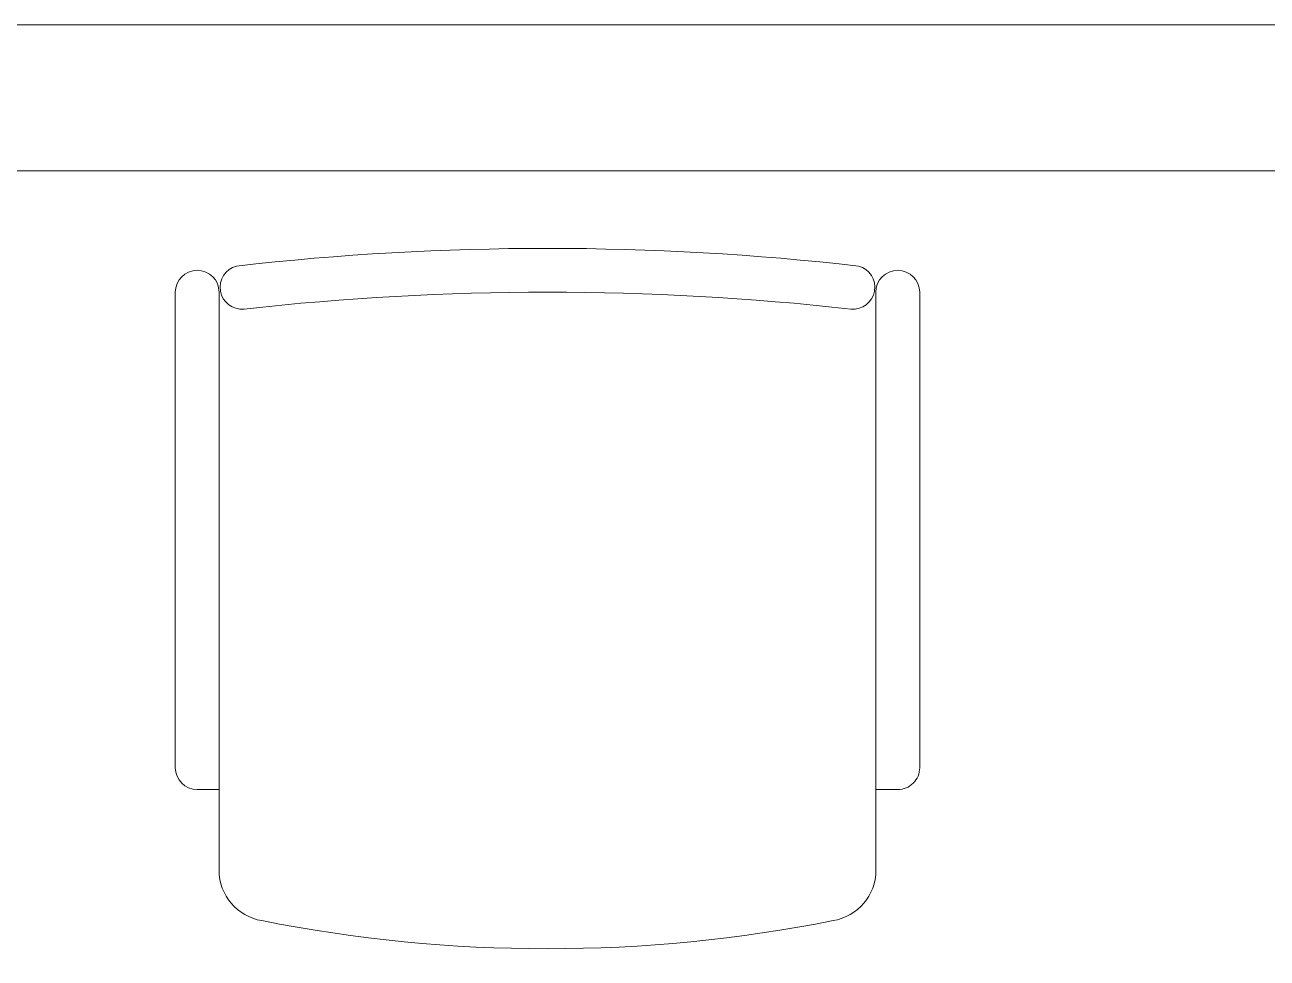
# Model space of a CAD drawing. Header units: inches. Extents: x -246178 to 57169, y -29325 to 19878.
# Drawn here: x 32955 to 33806, y -3386 to -2747 of the extents above; entities that cross this region are included whole.
import ezdxf

# ---------------------------------------------------------------- set-up
doc = ezdxf.new("R2010")
doc.units = ezdxf.units.IN
doc.header["$LTSCALE"] = 25
doc.header["$MEASUREMENT"] = 0
doc.layers.add('00-Ground Floor$0$LOADING', color=253, linetype='Continuous', lineweight=5)
doc.layers.add('00-Ground Floor$0$Walls', color=251, linetype='Continuous', lineweight=5)

# ---------------------------------------------------------------- blocks, each defined once
blk = doc.blocks.new('00-Ground Floor$0$GF21016-P')
at = {"layer": '00-Ground Floor$0$LOADING', "extrusion": (-1.24384e-09, -1.20261e-09, -1)}
for p, q in [((0.01278, 0.01793), (0.01278, 0.41365)), ((0.46278, 0.01793), (0.46278, 0.41365)), ((-0.00222, 0.35848), (0.01278, 0.35848)), ((0.47778, 0.35848), (0.46278, 0.35848)), ((-0.01722, 0.01793), (-0.01722, 0.34348)), ((0.49278, 0.01793), (0.49278, 0.34348)), ((0.47778, 0.00293), (0.47778, 0.00293))]:
    blk.add_line(p, q, dxfattribs=at)
for centre, radius, start, end in [((-0.23778, -0.5362), 1.00364, 78.75684, 101.24316), ((-0.04778, 0.41365), 0.035, 0, 80.65572), ((-0.42778, 0.41365), 0.035, 99.34428, 180), ((0.00222, 0.34348), 0.015, 0, 90), ((-0.47778, 0.34348), 0.015, 90, 180), ((-0.02845, 0.01455), 0.01501, 284.3864, 95.52091), ((-0.23778, 1.89282), 1.8749, 263.6341, 276.3659), ((-0.4471, 0.01455), 0.01501, 84.47909, 255.6136), ((0.00222, 0.01793), 0.015, 270, 0), ((0.00222, 0.01793), 0.015, 180, 270), ((-0.47778, 0.01793), 0.015, 270, 0), ((-0.47778, 0.01793), 0.015, 180, 270), ((-0.23778, 1.87344), 1.8855, 263.51186, 276.48814)]:
    blk.add_arc(centre, radius, start, end, dxfattribs=at)

msp = doc.modelspace()

# ---------------------------------------------------------------- linework, layer by layer
at = {"layer": '00-Ground Floor$0$Walls'}
for p, q in [((36049.51, -2747.43, 0), (31349.51, -2747.43, 0)), ((35949.51, -2847.43, 0), (31449.51, -2847.43, 0))]:
    msp.add_line(p, q, dxfattribs=at)

# ---------------------------------------------------------------- block references
at = {"layer": '00-Ground Floor$0$LOADING', "color": 1, "extrusion": (-2.67576e-11, -2.24019e-05, 1), "xscale": 1000.000000000002, "yscale": 1000.000000000002, "zscale": -1000.000000000002, "rotation": 179.9999748876469}
msp.add_blockref('00-Ground Floor$0$GF21016-P', (33550.86, -2912.52, 0.07), dxfattribs=at)

doc.saveas('drawing.dxf')
